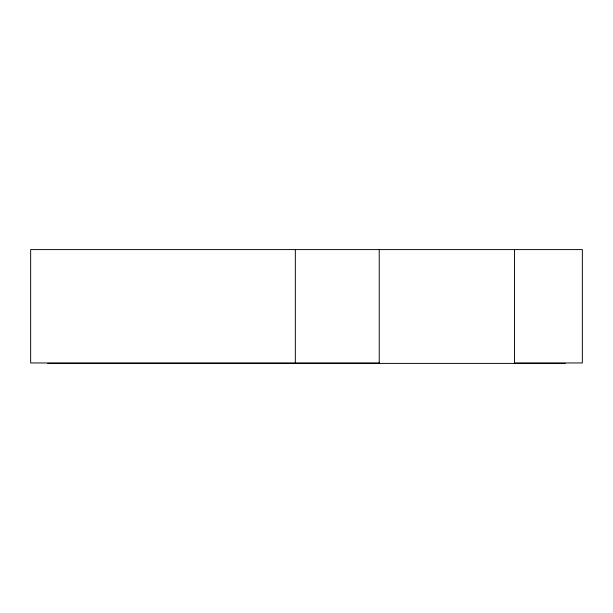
<?xml version="1.0" encoding="UTF-8"?>
<svg xmlns="http://www.w3.org/2000/svg" width="613" height="613" viewBox="0 0 613 613"><rect width="100%" height="100%" fill="white"/><g stroke="black" fill="none" stroke-linecap="round" stroke-linejoin="round"><path stroke-width="0.92" d="M379.232 362.957L30.65 362.957L30.65 249.591L582.35 249.591L582.35 362.957L514.522 362.957M47.76 363.409L565.24 363.409M514.522 249.591L514.522 363.409M379.232 249.591L379.232 363.409M295.336 249.591L295.336 362.957"/></g></svg>
